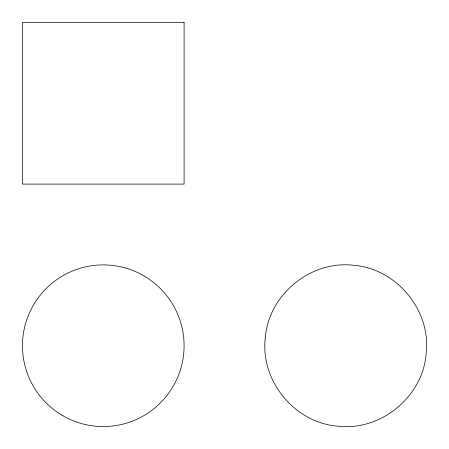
<?xml version="1.0" encoding="UTF-8"?>
<svg xmlns="http://www.w3.org/2000/svg" width="449" height="449" viewBox="0 0 449 449"><rect width="100%" height="100%" fill="white"/><g stroke="black" fill="none" stroke-linecap="round" stroke-linejoin="round"><path stroke-width="0.67" d="M265.297 337.811C260.072 380.696 294.724 422.919 337.811 426.163C380.696 431.388 422.919 396.736 426.163 353.649C431.388 310.764 396.736 268.541 353.649 265.297C310.764 260.072 268.541 294.724 265.297 337.811M184.09 22.45L22.45 22.45L22.45 184.09L184.09 184.09L184.09 22.45M62.86 415.723A80.82 80.82 0 0 0 184.09 345.73A80.82 80.82 0 0 0 62.86 275.737A80.82 80.82 0 0 0 62.86 415.723"/></g></svg>
